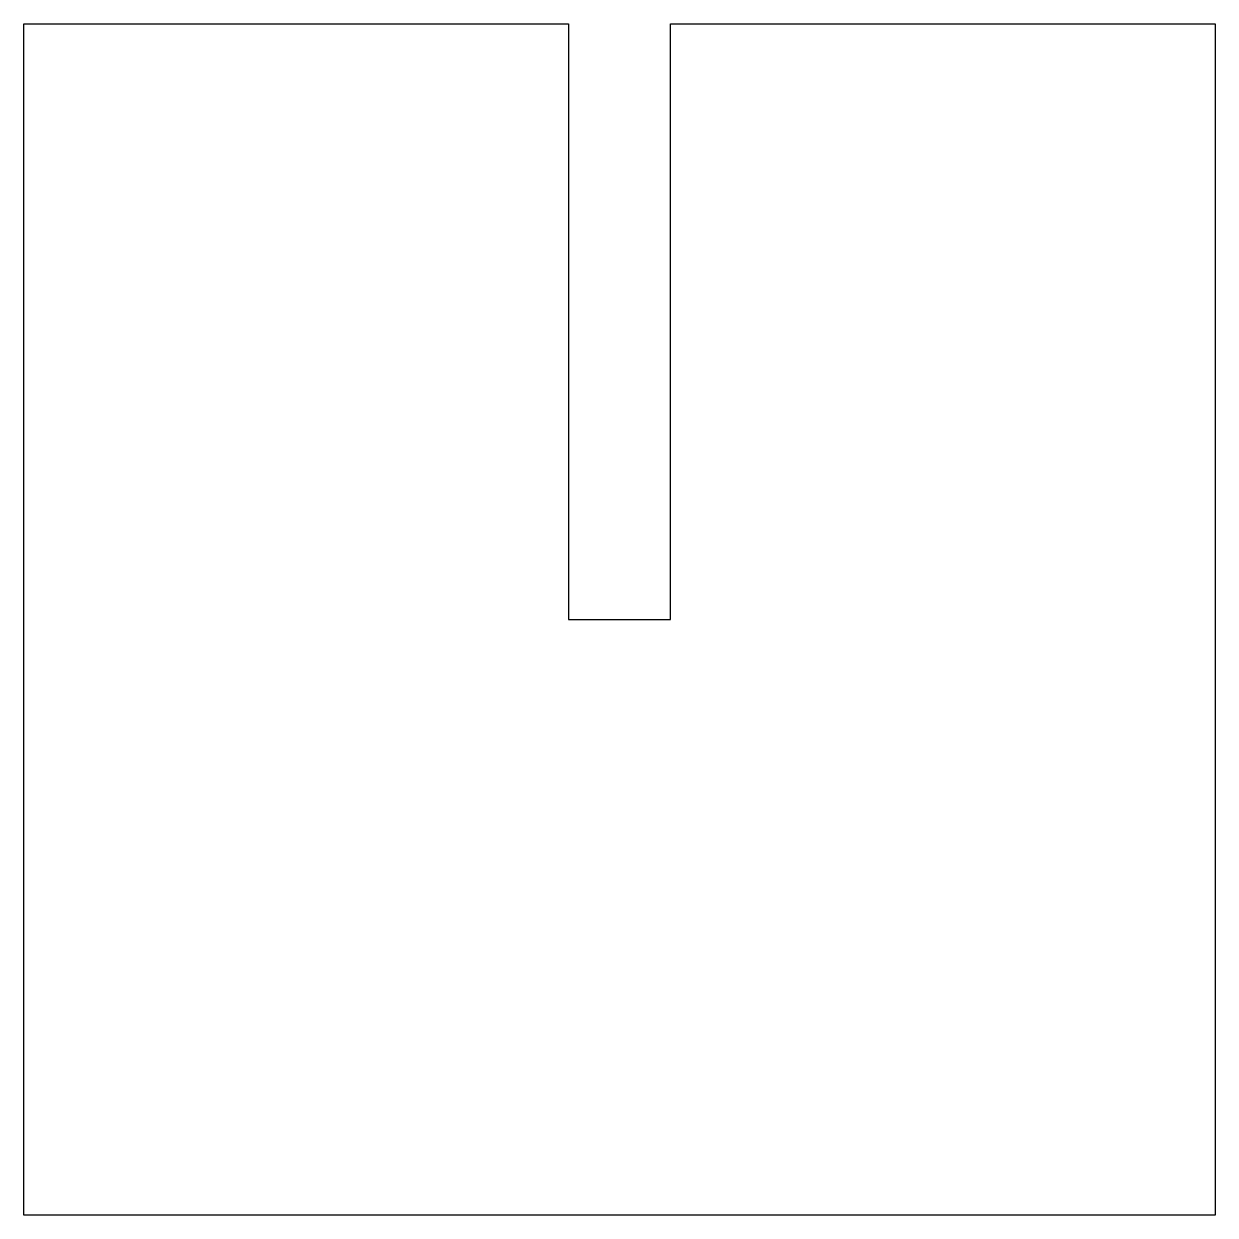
# Model space of a CAD drawing. Header units: inches. Extents: x 19.84 to 26.84, y 10.09 to 17.09.
import ezdxf

# ---------------------------------------------------------------- set-up
doc = ezdxf.new("R2010")
doc.units = ezdxf.units.IN
doc.header["$MEASUREMENT"] = 0

msp = doc.modelspace()

# ---------------------------------------------------------------- linework, layer by layer
for p, q in [((19.8418, 10.086), (19.8418, 17.086)), ((19.8418, 17.086), (23.0418, 17.086)), ((23.0418, 17.086), (23.0418, 13.586)), ((23.6418, 13.586), (23.6418, 17.086)), ((23.6418, 17.086), (26.8418, 17.086)), ((26.8418, 17.086), (26.8418, 10.086)), ((23.0418, 13.586), (23.6418, 13.586)), ((26.8418, 10.086), (19.8418, 10.086))]:
    msp.add_line(p, q)

doc.saveas('drawing.dxf')
